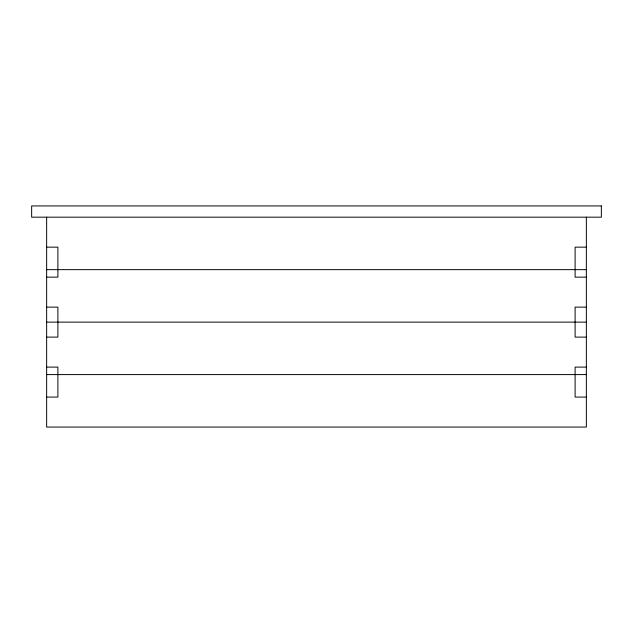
<?xml version="1.0" encoding="UTF-8"?>
<svg xmlns="http://www.w3.org/2000/svg" width="633" height="633" viewBox="0 0 633 633"><rect width="100%" height="100%" fill="white"/><g stroke="black" fill="none" stroke-linecap="round" stroke-linejoin="round"><path stroke-width="0.95" d="M46.644 247.163L57.888 247.163L57.888 277.143L46.644 277.143M586.356 247.163L575.112 247.163L575.112 277.143L586.356 277.143M46.644 269.65L586.356 269.65M46.644 307.132L57.888 307.132L57.888 337.112L46.644 337.112M586.356 307.132L575.112 307.132L575.112 337.112L586.356 337.112M46.644 322.126L586.356 322.126M46.644 367.1L57.888 367.1L57.888 397.081L46.644 397.081M586.356 367.1L575.112 367.1L575.112 397.081L586.356 397.081M46.644 374.594L586.356 374.594M586.356 217.174L586.356 427.069L46.644 427.069L46.644 217.174M601.35 205.931L31.65 205.931L31.65 217.174L601.35 217.174L601.35 205.931"/></g></svg>
